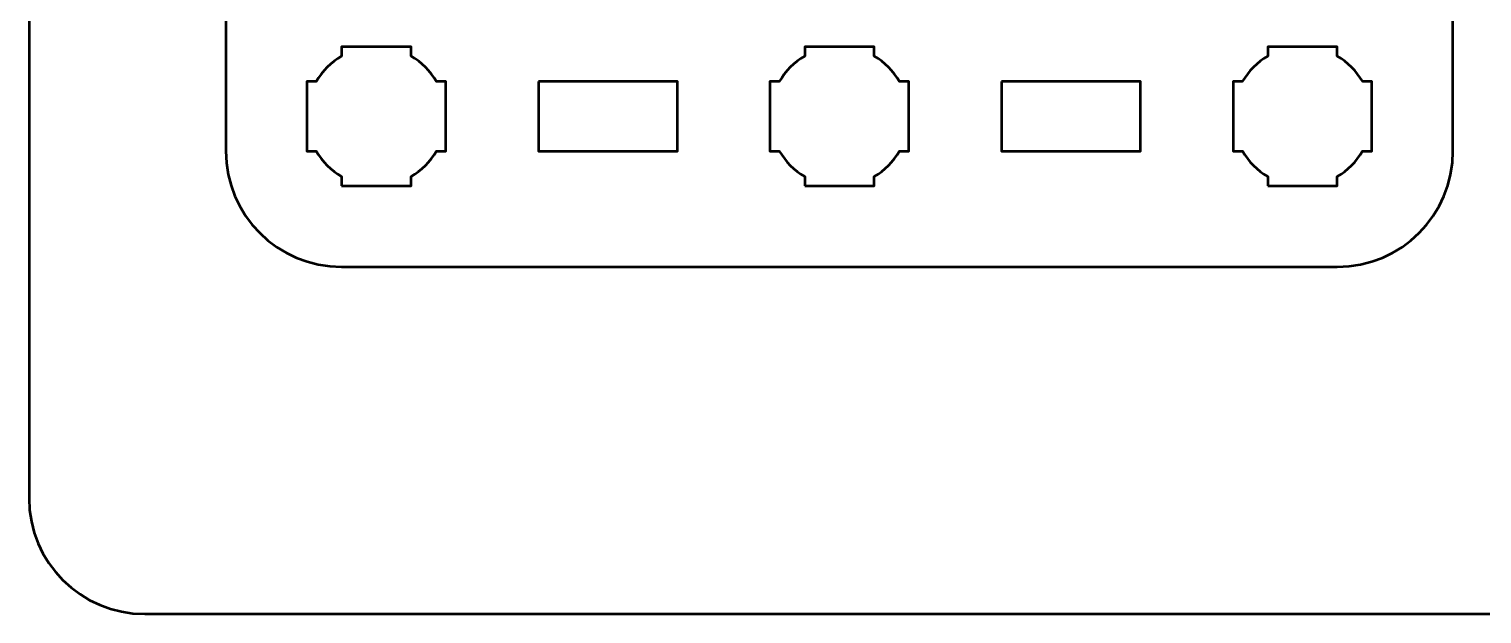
# Model space of a CAD drawing. Header units: centimetres. Extents: x -21 to 0, y -29.7 to 0.
# Drawn here: x -21 to -14.72, y -29.7 to -27.17 of the extents above; entities that cross this region are included whole.
import ezdxf

# ---------------------------------------------------------------- set-up
doc = ezdxf.new("R2010")
doc.units = ezdxf.units.CM
doc.header["$MEASUREMENT"] = 0
doc.layers.add('Layer 1', color=7, linetype='Continuous')

msp = doc.modelspace()

# ---------------------------------------------------------------- linework, layer by layer
at = {"layer": 'Layer 1', "color": 1, "lineweight": 53}
msp.add_open_spline([(-21.00003, -29.19995), (-21.00003, -29.19995), (-21.00003, -1.69992), (-21.00003, -1.69992), (-21.00003, -1.69992), (-21.00003, -1.61709), (-20.93286, -1.54992), (-20.85003, -1.54992), (-20.85003, -1.54992), (-20.7672, -1.54992), (-20.70003, -1.48275), (-20.70003, -1.39992), (-20.70003, -1.39992), (-20.70003, -1.31709), (-20.7672, -1.24992), (-20.85003, -1.24992), (-20.85003, -1.24992), (-20.93286, -1.24992), (-21.00003, -1.18275), (-21.00003, -1.09992), (-21.00003, -1.09992), (-21.00003, -1.09992), (-21.00003, -0.49992), (-21.00003, -0.49992), (-21.00003, -0.49992), (-21.00003, -0.22295), (-20.77694, 0.00004), (-20.49994, 0.00004), (-20.49994, 0.00004), (-20.49994, 0.00004), (-0.50008, 0.00004), (-0.50008, 0.00004), (-0.50008, 0.00004), (-0.22294, 0.00004), (0.00002, -0.22295), (0.00002, -0.49992), (0.00002, -0.49992), (0.00002, -0.49992), (0.00002, -29.19995), (0.00002, -29.19995), (0.00002, -29.19995), (0.00002, -29.47695), (-0.22294, -29.70004), (-0.50008, -29.70004), (-0.50008, -29.70004), (-0.50008, -29.70004), (-20.49994, -29.70004), (-20.49994, -29.70004), (-20.49994, -29.70004), (-20.77694, -29.70004), (-21.00003, -29.47695), (-21.00003, -29.19995)], degree=3, knots=[0, 0, 0, 0, 0.0769231, 0.0769231, 0.0769231, 0.0769231, 0.1538462, 0.1538462, 0.1538462, 0.1538462, 0.2307692, 0.2307692, 0.2307692, 0.2307692, 0.3076923, 0.3076923, 0.3076923, 0.3076923, 0.3846154, 0.3846154, 0.3846154, 0.3846154, 0.4615385, 0.4615385, 0.4615385, 0.4615385, 0.5384615, 0.5384615, 0.5384615, 0.5384615, 0.6153846, 0.6153846, 0.6153846, 0.6153846, 0.6923077, 0.6923077, 0.6923077, 0.6923077, 0.7692308, 0.7692308, 0.7692308, 0.7692308, 0.8461538, 0.8461538, 0.8461538, 0.8461538, 0.9230769, 0.9230769, 0.9230769, 0.9230769, 1, 1, 1, 1], dxfattribs=at)
at = {"layer": 'Layer 1', "color": 3, "lineweight": 53}
msp.add_open_spline([(-19.64993, -22.89997), (-19.64993, -22.89997), (-15.35006, -22.89997), (-15.35006, -22.89997), (-15.35006, -22.89997), (-15.07292, -22.89997), (-14.84996, -23.12306), (-14.84996, -23.40006), (-14.84996, -23.40006), (-14.84996, -23.40006), (-14.84996, -27.69993), (-14.84996, -27.69993), (-14.84996, -27.69993), (-14.84996, -27.97707), (-15.07292, -28.20003), (-15.35006, -28.20003), (-15.35006, -28.20003), (-15.35006, -28.20003), (-19.64993, -28.20003), (-19.64993, -28.20003), (-19.64993, -28.20003), (-19.92693, -28.20003), (-20.15002, -27.97707), (-20.15002, -27.69993), (-20.15002, -27.69993), (-20.15002, -27.69993), (-20.15002, -23.40006), (-20.15002, -23.40006), (-20.15002, -23.40006), (-20.15002, -23.12306), (-19.92693, -22.89997), (-19.64993, -22.89997)], degree=3, knots=[0, 0, 0, 0, 0.125, 0.125, 0.125, 0.125, 0.25, 0.25, 0.25, 0.25, 0.375, 0.375, 0.375, 0.375, 0.5, 0.5, 0.5, 0.5, 0.625, 0.625, 0.625, 0.625, 0.75, 0.75, 0.75, 0.75, 0.875, 0.875, 0.875, 0.875, 1, 1, 1, 1], dxfattribs=at)
at = {"layer": 'Layer 1', "lineweight": 53}
for points, knots in [([(-19.64998, -27.85006), (-19.64998, -27.85006), (-19.64998, -27.80988), (-19.64998, -27.80988), (-19.64998, -27.80988), (-19.69552, -27.78355), (-19.73348, -27.7456), (-19.75983, -27.70007), (-19.75983, -27.70007), (-19.75983, -27.70007), (-19.79998, -27.70007), (-19.79998, -27.70007), (-19.79998, -27.70007), (-19.79998, -27.70007), (-19.79998, -27.55155), (-19.79998, -27.55155), (-19.79998, -27.55155), (-19.79998, -27.55155), (-19.8, -27.55), (-19.8, -27.55), (-19.8, -27.55), (-19.8, -27.55), (-19.79998, -27.54845), (-19.79998, -27.54845), (-19.79998, -27.54845), (-19.79998, -27.54845), (-19.79998, -27.40006), (-19.79998, -27.40006), (-19.79998, -27.40006), (-19.79998, -27.40006), (-19.75988, -27.40006), (-19.75988, -27.40006), (-19.75988, -27.40006), (-19.73353, -27.35449), (-19.69554, -27.31649), (-19.64998, -27.29013), (-19.64998, -27.29013), (-19.64998, -27.29013), (-19.64998, -27.25005), (-19.64998, -27.25005), (-19.64998, -27.25005), (-19.64998, -27.25005), (-19.50464, -27.25005), (-19.50464, -27.25005), (-19.50464, -27.25005), (-19.50464, -27.25005), (-19.5, -27.24999), (-19.5, -27.24999), (-19.5, -27.24999), (-19.5, -27.24999), (-19.49535, -27.25005), (-19.49535, -27.25005), (-19.49535, -27.25005), (-19.49535, -27.25005), (-19.34997, -27.25005), (-19.34997, -27.25005), (-19.34997, -27.25005), (-19.34997, -27.25005), (-19.34997, -27.29013), (-19.34997, -27.29013), (-19.34997, -27.29013), (-19.3044, -27.31649), (-19.26643, -27.35449), (-19.24009, -27.40006), (-19.24009, -27.40006), (-19.24009, -27.40006), (-19.19997, -27.40006), (-19.19997, -27.40006), (-19.19997, -27.40006), (-19.19997, -27.40006), (-19.19997, -27.70007), (-19.19997, -27.70007), (-19.19997, -27.70007), (-19.19997, -27.70007), (-19.24014, -27.70007), (-19.24014, -27.70007), (-19.24014, -27.70007), (-19.26648, -27.7456), (-19.30444, -27.78355), (-19.34997, -27.80988), (-19.34997, -27.80988), (-19.34997, -27.80988), (-19.34997, -27.85006), (-19.34997, -27.85006), (-19.34997, -27.85006), (-19.34997, -27.85006), (-19.64998, -27.85006), (-19.64998, -27.85006)], [0, 0, 0, 0, 0.0454545, 0.0454545, 0.0454545, 0.0454545, 0.0909091, 0.0909091, 0.0909091, 0.0909091, 0.1363636, 0.1363636, 0.1363636, 0.1363636, 0.1818182, 0.1818182, 0.1818182, 0.1818182, 0.2272727, 0.2272727, 0.2272727, 0.2272727, 0.2727273, 0.2727273, 0.2727273, 0.2727273, 0.3181818, 0.3181818, 0.3181818, 0.3181818, 0.3636364, 0.3636364, 0.3636364, 0.3636364, 0.4090909, 0.4090909, 0.4090909, 0.4090909, 0.4545455, 0.4545455, 0.4545455, 0.4545455, 0.5, 0.5, 0.5, 0.5, 0.5454545, 0.5454545, 0.5454545, 0.5454545, 0.5909091, 0.5909091, 0.5909091, 0.5909091, 0.6363636, 0.6363636, 0.6363636, 0.6363636, 0.6818182, 0.6818182, 0.6818182, 0.6818182, 0.7272727, 0.7272727, 0.7272727, 0.7272727, 0.7727273, 0.7727273, 0.7727273, 0.7727273, 0.8181818, 0.8181818, 0.8181818, 0.8181818, 0.8636364, 0.8636364, 0.8636364, 0.8636364, 0.9090909, 0.9090909, 0.9090909, 0.9090909, 0.9545455, 0.9545455, 0.9545455, 0.9545455, 1, 1, 1, 1]), ([(-17.64998, -27.85006), (-17.64998, -27.85006), (-17.64998, -27.80988), (-17.64998, -27.80988), (-17.64998, -27.80988), (-17.69552, -27.78355), (-17.73348, -27.7456), (-17.75983, -27.70007), (-17.75983, -27.70007), (-17.75983, -27.70007), (-17.79998, -27.70007), (-17.79998, -27.70007), (-17.79998, -27.70007), (-17.79998, -27.70007), (-17.79998, -27.55155), (-17.79998, -27.55155), (-17.79998, -27.55155), (-17.79998, -27.55155), (-17.8, -27.55), (-17.8, -27.55), (-17.8, -27.55), (-17.8, -27.55), (-17.79998, -27.54845), (-17.79998, -27.54845), (-17.79998, -27.54845), (-17.79998, -27.54845), (-17.79998, -27.40006), (-17.79998, -27.40006), (-17.79998, -27.40006), (-17.79998, -27.40006), (-17.75988, -27.40006), (-17.75988, -27.40006), (-17.75988, -27.40006), (-17.73353, -27.35449), (-17.69554, -27.31649), (-17.64998, -27.29013), (-17.64998, -27.29013), (-17.64998, -27.29013), (-17.64998, -27.25005), (-17.64998, -27.25005), (-17.64998, -27.25005), (-17.64998, -27.25005), (-17.50464, -27.25005), (-17.50464, -27.25005), (-17.50464, -27.25005), (-17.50464, -27.25005), (-17.5, -27.24999), (-17.5, -27.24999), (-17.5, -27.24999), (-17.5, -27.24999), (-17.49535, -27.25005), (-17.49535, -27.25005), (-17.49535, -27.25005), (-17.49535, -27.25005), (-17.34997, -27.25005), (-17.34997, -27.25005), (-17.34997, -27.25005), (-17.34997, -27.25005), (-17.34997, -27.29013), (-17.34997, -27.29013), (-17.34997, -27.29013), (-17.3044, -27.31649), (-17.26643, -27.35449), (-17.24009, -27.40006), (-17.24009, -27.40006), (-17.24009, -27.40006), (-17.19997, -27.40006), (-17.19997, -27.40006), (-17.19997, -27.40006), (-17.19997, -27.40006), (-17.19997, -27.70007), (-17.19997, -27.70007), (-17.19997, -27.70007), (-17.19997, -27.70007), (-17.24014, -27.70007), (-17.24014, -27.70007), (-17.24014, -27.70007), (-17.26648, -27.7456), (-17.30444, -27.78355), (-17.34997, -27.80988), (-17.34997, -27.80988), (-17.34997, -27.80988), (-17.34997, -27.85006), (-17.34997, -27.85006), (-17.34997, -27.85006), (-17.34997, -27.85006), (-17.64998, -27.85006), (-17.64998, -27.85006)], [0, 0, 0, 0, 0.0454545, 0.0454545, 0.0454545, 0.0454545, 0.0909091, 0.0909091, 0.0909091, 0.0909091, 0.1363636, 0.1363636, 0.1363636, 0.1363636, 0.1818182, 0.1818182, 0.1818182, 0.1818182, 0.2272727, 0.2272727, 0.2272727, 0.2272727, 0.2727273, 0.2727273, 0.2727273, 0.2727273, 0.3181818, 0.3181818, 0.3181818, 0.3181818, 0.3636364, 0.3636364, 0.3636364, 0.3636364, 0.4090909, 0.4090909, 0.4090909, 0.4090909, 0.4545455, 0.4545455, 0.4545455, 0.4545455, 0.5, 0.5, 0.5, 0.5, 0.5454545, 0.5454545, 0.5454545, 0.5454545, 0.5909091, 0.5909091, 0.5909091, 0.5909091, 0.6363636, 0.6363636, 0.6363636, 0.6363636, 0.6818182, 0.6818182, 0.6818182, 0.6818182, 0.7272727, 0.7272727, 0.7272727, 0.7272727, 0.7727273, 0.7727273, 0.7727273, 0.7727273, 0.8181818, 0.8181818, 0.8181818, 0.8181818, 0.8636364, 0.8636364, 0.8636364, 0.8636364, 0.9090909, 0.9090909, 0.9090909, 0.9090909, 0.9545455, 0.9545455, 0.9545455, 0.9545455, 1, 1, 1, 1]), ([(-15.64998, -27.85006), (-15.64998, -27.85006), (-15.64998, -27.80988), (-15.64998, -27.80988), (-15.64998, -27.80988), (-15.69552, -27.78355), (-15.73348, -27.7456), (-15.75983, -27.70007), (-15.75983, -27.70007), (-15.75983, -27.70007), (-15.79998, -27.70007), (-15.79998, -27.70007), (-15.79998, -27.70007), (-15.79998, -27.70007), (-15.79998, -27.55155), (-15.79998, -27.55155), (-15.79998, -27.55155), (-15.79998, -27.55155), (-15.8, -27.55), (-15.8, -27.55), (-15.8, -27.55), (-15.8, -27.55), (-15.79998, -27.54845), (-15.79998, -27.54845), (-15.79998, -27.54845), (-15.79998, -27.54845), (-15.79998, -27.40006), (-15.79998, -27.40006), (-15.79998, -27.40006), (-15.79998, -27.40006), (-15.75988, -27.40006), (-15.75988, -27.40006), (-15.75988, -27.40006), (-15.73353, -27.35449), (-15.69554, -27.31649), (-15.64998, -27.29013), (-15.64998, -27.29013), (-15.64998, -27.29013), (-15.64998, -27.25005), (-15.64998, -27.25005), (-15.64998, -27.25005), (-15.64998, -27.25005), (-15.50464, -27.25005), (-15.50464, -27.25005), (-15.50464, -27.25005), (-15.50464, -27.25005), (-15.5, -27.24999), (-15.5, -27.24999), (-15.5, -27.24999), (-15.5, -27.24999), (-15.49535, -27.25005), (-15.49535, -27.25005), (-15.49535, -27.25005), (-15.49535, -27.25005), (-15.34997, -27.25005), (-15.34997, -27.25005), (-15.34997, -27.25005), (-15.34997, -27.25005), (-15.34997, -27.29013), (-15.34997, -27.29013), (-15.34997, -27.29013), (-15.3044, -27.31649), (-15.26643, -27.35449), (-15.24009, -27.40006), (-15.24009, -27.40006), (-15.24009, -27.40006), (-15.19997, -27.40006), (-15.19997, -27.40006), (-15.19997, -27.40006), (-15.19997, -27.40006), (-15.19997, -27.70007), (-15.19997, -27.70007), (-15.19997, -27.70007), (-15.19997, -27.70007), (-15.24014, -27.70007), (-15.24014, -27.70007), (-15.24014, -27.70007), (-15.26648, -27.7456), (-15.30444, -27.78355), (-15.34997, -27.80988), (-15.34997, -27.80988), (-15.34997, -27.80988), (-15.34997, -27.85006), (-15.34997, -27.85006), (-15.34997, -27.85006), (-15.34997, -27.85006), (-15.64998, -27.85006), (-15.64998, -27.85006)], [0, 0, 0, 0, 0.0454545, 0.0454545, 0.0454545, 0.0454545, 0.0909091, 0.0909091, 0.0909091, 0.0909091, 0.1363636, 0.1363636, 0.1363636, 0.1363636, 0.1818182, 0.1818182, 0.1818182, 0.1818182, 0.2272727, 0.2272727, 0.2272727, 0.2272727, 0.2727273, 0.2727273, 0.2727273, 0.2727273, 0.3181818, 0.3181818, 0.3181818, 0.3181818, 0.3636364, 0.3636364, 0.3636364, 0.3636364, 0.4090909, 0.4090909, 0.4090909, 0.4090909, 0.4545455, 0.4545455, 0.4545455, 0.4545455, 0.5, 0.5, 0.5, 0.5, 0.5454545, 0.5454545, 0.5454545, 0.5454545, 0.5909091, 0.5909091, 0.5909091, 0.5909091, 0.6363636, 0.6363636, 0.6363636, 0.6363636, 0.6818182, 0.6818182, 0.6818182, 0.6818182, 0.7272727, 0.7272727, 0.7272727, 0.7272727, 0.7727273, 0.7727273, 0.7727273, 0.7727273, 0.8181818, 0.8181818, 0.8181818, 0.8181818, 0.8636364, 0.8636364, 0.8636364, 0.8636364, 0.9090909, 0.9090909, 0.9090909, 0.9090909, 0.9545455, 0.9545455, 0.9545455, 0.9545455, 1, 1, 1, 1]), ([(-18.79998, -27.39993), (-18.79998, -27.39993), (-18.19997, -27.39993), (-18.19997, -27.39993), (-18.19997, -27.39993), (-18.19997, -27.39993), (-18.19997, -27.69993), (-18.19997, -27.69993), (-18.19997, -27.69993), (-18.19997, -27.69993), (-18.79998, -27.69993), (-18.79998, -27.69993), (-18.79998, -27.69993), (-18.79998, -27.69993), (-18.79998, -27.39993), (-18.79998, -27.39993)], [0, 0, 0, 0, 0.25, 0.25, 0.25, 0.25, 0.5, 0.5, 0.5, 0.5, 0.75, 0.75, 0.75, 0.75, 1, 1, 1, 1]), ([(-16.80001, -27.39993), (-16.80001, -27.39993), (-16.20001, -27.39993), (-16.20001, -27.39993), (-16.20001, -27.39993), (-16.20001, -27.39993), (-16.20001, -27.69993), (-16.20001, -27.69993), (-16.20001, -27.69993), (-16.20001, -27.69993), (-16.80001, -27.69993), (-16.80001, -27.69993), (-16.80001, -27.69993), (-16.80001, -27.69993), (-16.80001, -27.39993), (-16.80001, -27.39993)], [0, 0, 0, 0, 0.25, 0.25, 0.25, 0.25, 0.5, 0.5, 0.5, 0.5, 0.75, 0.75, 0.75, 0.75, 1, 1, 1, 1])]:
    msp.add_open_spline(points, degree=3, knots=knots, dxfattribs=at)

doc.saveas('drawing.dxf')
